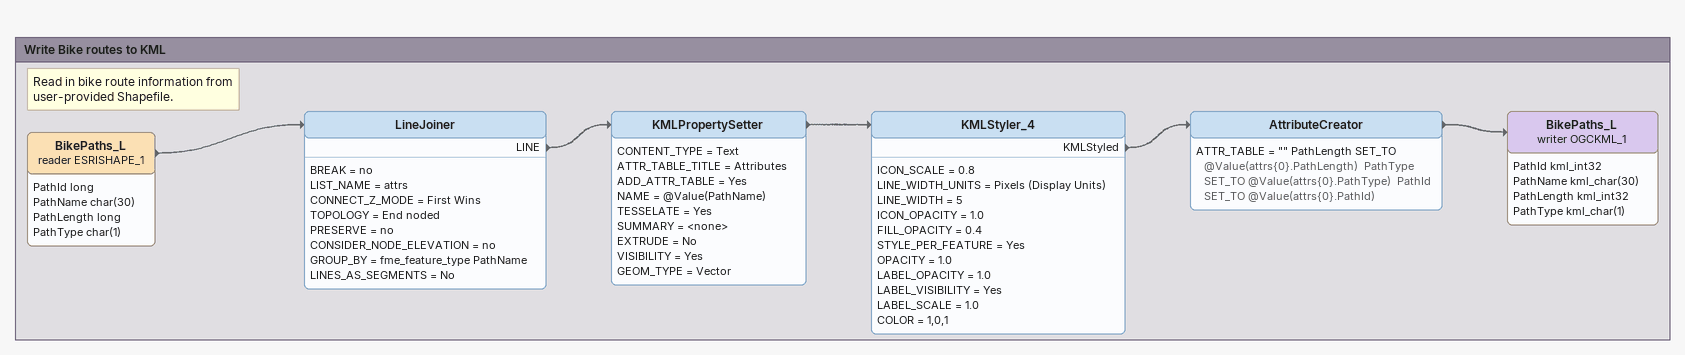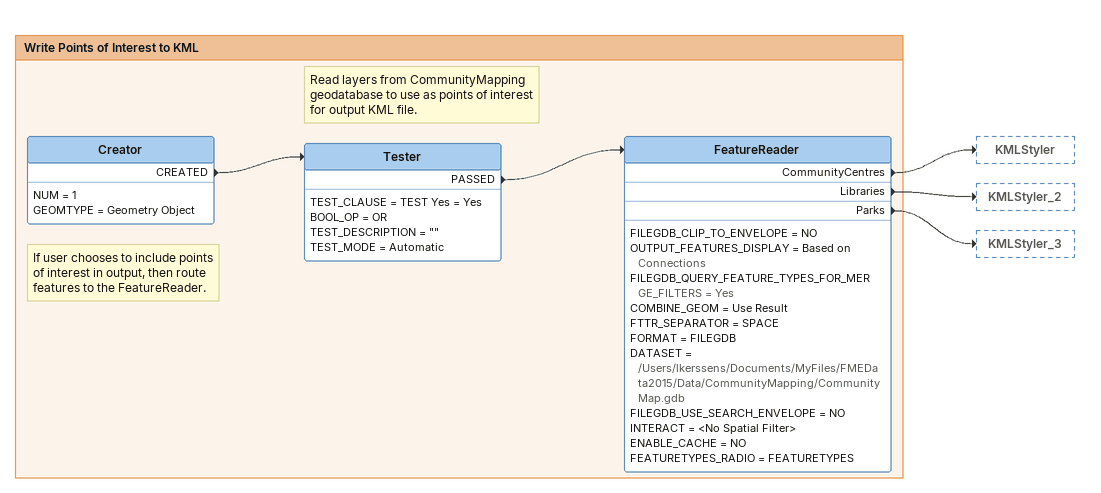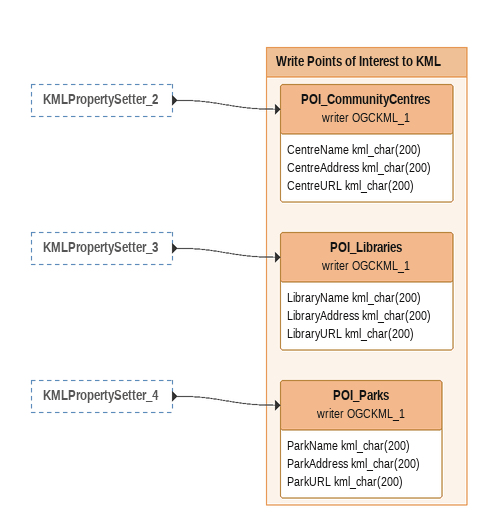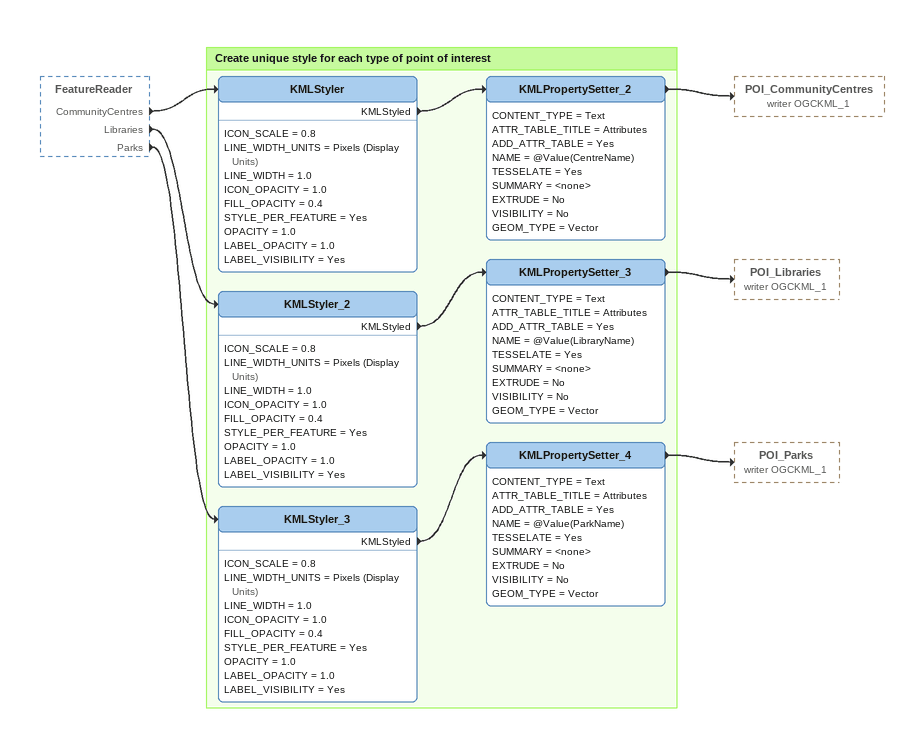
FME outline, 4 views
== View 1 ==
Bookmark: Write Bike routes to KML
Note: Read in bike route information from / user-provided Shapefile.
BikePaths_L (reader ESRISHAPE_1)
    attributes: PathId long, PathName char(30), PathLength long, PathType char(1)
    -> LineJoiner
LineJoiner
    BREAK = no
    LIST_NAME = attrs
    CONNECT_Z_MODE = First Wins
    TOPOLOGY = End noded
    PRESERVE = no
    CONSIDER_NODE_ELEVATION = no
    GROUP_BY = fme_feature_type PathName
    LINES_AS_SEGMENTS = No
    LINE -> KMLPropertySetter
KMLPropertySetter
    CONTENT_TYPE = Text
    ATTR_TABLE_TITLE = Attributes
    ADD_ATTR_TABLE = Yes
    NAME = @Value(PathName)
    TESSELATE = Yes
    SUMMARY = <none>
    EXTRUDE = No
    VISIBILITY = Yes
    GEOM_TYPE = Vector
    -> KMLStyler_4
KMLStyler_4
    ICON_SCALE = 0.8
    LINE_WIDTH_UNITS = Pixels (Display Units)
    LINE_WIDTH = 5
    ICON_OPACITY = 1.0
    FILL_OPACITY = 0.4
    STYLE_PER_FEATURE = Yes
    OPACITY = 1.0
    LABEL_OPACITY = 1.0
    LABEL_VISIBILITY = Yes
    LABEL_SCALE = 1.0
    COLOR = 1,0,1
    KMLStyled -> AttributeCreator
AttributeCreator
    ATTR_TABLE = "" PathLength SET_TO @Value(attrs{0}.PathLength)  PathType SET_TO @Value(attrs{0}.PathType)  PathId SET_TO @Value(attrs{0}.PathId)
    -> BikePaths_L (writer OGCKML_1)
BikePaths_L (writer OGCKML_1)
    attributes: PathId kml_int32, PathName kml_char(30), PathLength kml_int32, PathType kml_char(1)

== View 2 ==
Bookmark: Write Points of Interest to KML
Creator
    NUM = 1
    GEOMTYPE = Geometry Object
    CREATED -> Tester
Note: If user chooses to include points / of interest in output, then route / features to the FeatureReader.
Tester
    TEST_CLAUSE = TEST Yes = Yes
    BOOL_OP = OR
    TEST_DESCRIPTION = ""
    TEST_MODE = Automatic
    PASSED -> FeatureReader
Note: Read layers from CommunityMapping / geodatabase to use as points of interest / for output KML file.
FeatureReader
    FILEGDB_CLIP_TO_ENVELOPE = NO
    OUTPUT_FEATURES_DISPLAY = Based on Connections
    FILEGDB_QUERY_FEATURE_TYPES_FOR_MERGE_FILTERS = Yes
    COMBINE_GEOM = Use Result
    FTTR_SEPARATOR = SPACE
    FORMAT = FILEGDB
    DATASET = /Users/lkerssens/Documents/MyFiles/FMEData2015/Data/CommunityMapping/CommunityMap.gdb
    FILEGDB_USE_SEARCH_ENVELOPE = NO
    INTERACT = <No Spatial Filter>
    ENABLE_CACHE = NO
    FEATURETYPES_RADIO = FEATURETYPES
    CommunityCentres -> KMLStyler
    Libraries -> KMLStyler_2
    Parks -> KMLStyler_3

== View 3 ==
KMLPropertySetter_2 [outside]
    -> POI_CommunityCentres (writer OGCKML_1)
KMLPropertySetter_3 [outside]
    -> POI_Libraries (writer OGCKML_1)
KMLPropertySetter_4 [outside]
    -> POI_Parks (writer OGCKML_1)

Bookmark: Write Points of Interest to KML
POI_CommunityCentres (writer OGCKML_1)
    attributes: CentreName kml_char(200), CentreAddress kml_char(200), CentreURL kml_char(200)
POI_Libraries (writer OGCKML_1)
    attributes: LibraryName kml_char(200), LibraryAddress kml_char(200), LibraryURL kml_char(200)
POI_Parks (writer OGCKML_1)
    attributes: ParkName kml_char(200), ParkAddress kml_char(200), ParkURL kml_char(200)

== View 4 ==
FeatureReader [outside]
    CommunityCentres -> KMLStyler
    Libraries -> KMLStyler_2
    Parks -> KMLStyler_3

Bookmark: Create unique style for each type of point of interest
KMLStyler
    ICON_SCALE = 0.8
    LINE_WIDTH_UNITS = Pixels (Display Units)
    LINE_WIDTH = 1.0
    ICON_OPACITY = 1.0
    FILL_OPACITY = 0.4
    STYLE_PER_FEATURE = Yes
    OPACITY = 1.0
    LABEL_OPACITY = 1.0
    LABEL_VISIBILITY = Yes
    KMLStyled -> KMLPropertySetter_2
KMLPropertySetter_2
    CONTENT_TYPE = Text
    ATTR_TABLE_TITLE = Attributes
    ADD_ATTR_TABLE = Yes
    NAME = @Value(CentreName)
    TESSELATE = Yes
    SUMMARY = <none>
    EXTRUDE = No
    VISIBILITY = No
    GEOM_TYPE = Vector
    -> POI_CommunityCentres (writer OGCKML_1)
KMLStyler_2
    ICON_SCALE = 0.8
    LINE_WIDTH_UNITS = Pixels (Display Units)
    LINE_WIDTH = 1.0
    ICON_OPACITY = 1.0
    FILL_OPACITY = 0.4
    STYLE_PER_FEATURE = Yes
    OPACITY = 1.0
    LABEL_OPACITY = 1.0
    LABEL_VISIBILITY = Yes
    KMLStyled -> KMLPropertySetter_3
KMLPropertySetter_3
    CONTENT_TYPE = Text
    ATTR_TABLE_TITLE = Attributes
    ADD_ATTR_TABLE = Yes
    NAME = @Value(LibraryName)
    TESSELATE = Yes
    SUMMARY = <none>
    EXTRUDE = No
    VISIBILITY = No
    GEOM_TYPE = Vector
    -> POI_Libraries (writer OGCKML_1)
KMLStyler_3
    ICON_SCALE = 0.8
    LINE_WIDTH_UNITS = Pixels (Display Units)
    LINE_WIDTH = 1.0
    ICON_OPACITY = 1.0
    FILL_OPACITY = 0.4
    STYLE_PER_FEATURE = Yes
    OPACITY = 1.0
    LABEL_OPACITY = 1.0
    LABEL_VISIBILITY = Yes
    KMLStyled -> KMLPropertySetter_4
KMLPropertySetter_4
    CONTENT_TYPE = Text
    ATTR_TABLE_TITLE = Attributes
    ADD_ATTR_TABLE = Yes
    NAME = @Value(ParkName)
    TESSELATE = Yes
    SUMMARY = <none>
    EXTRUDE = No
    VISIBILITY = No
    GEOM_TYPE = Vector
    -> POI_Parks (writer OGCKML_1)
